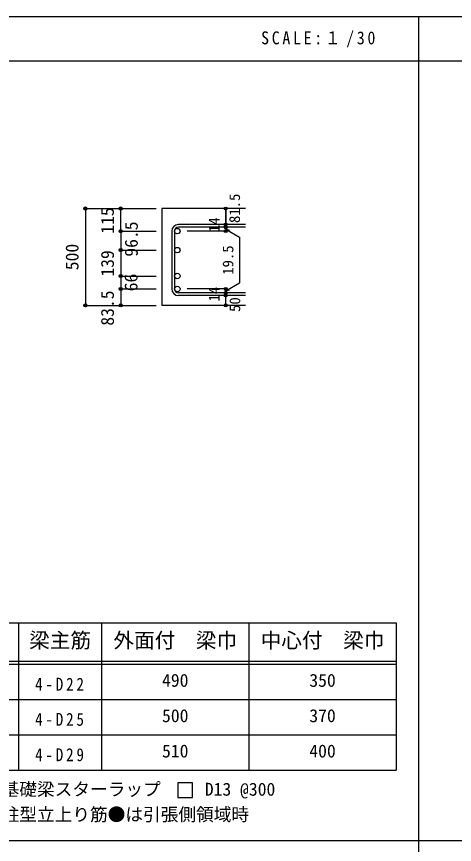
# Model space of a CAD drawing. Units: millimetres at full size, sheet at 1:30, with parts at other scales. Extents: x -5973 to 5954, y -4195 to 4201.
# Drawn here: x -3171 to -942, y -15 to 4201 of the extents above; entities that cross this region are included whole.
import ezdxf
from ezdxf.enums import TextEntityAlignment as Align

# ---------------------------------------------------------------- set-up
doc = ezdxf.new("R2010")
doc.units = ezdxf.units.MM
doc.header["$LTSCALE"] = 30
doc.header["$PDMODE"] = 32
doc.header["$PDSIZE"] = 15
for name, color, linetype in [('0-1_躯体線', 2, 'Continuous'), ('0-5_基礎梁筋', 7, 'Continuous'), ('0-6_スタラップ筋', 7, 'Continuous'), ('0-D_寸法', 4, 'Continuous'), ('6-7_文字', 7, 'Continuous'), ('6-E_枠', 7, 'Continuous'), ('F-0_枠', 6, 'Continuous')]:
    doc.layers.add(name, color=color, linetype=linetype)
doc.styles.add('ＭＳ ゴシック', font='')
doc.styles.get('ＭＳ ゴシック').set_extended_font_data('MS Gothic')

msp = doc.modelspace()

# ---------------------------------------------------------------- linework, layer by layer
at = {"layer": '0-1_躯体線'}
for p, q in [((-2005.8, 3223.3), (-2430.8, 3223.3)), ((-2430.8, 3223.3), (-2430.8, 2730.3)), ((-2005.8, 2730.3), (-2430.8, 2730.3))]:
    msp.add_line(p, q, dxfattribs=at)
at = {"layer": '0-5_基礎梁筋', "color": 3}
for centre in [(-2352.8, 3108.37), (-2352.8, 3011.8), (-2352.8, 2879.8), (-2352.8, 2813.8)]:
    msp.add_circle(centre, 14, dxfattribs=at)
at = {"layer": '0-5_基礎梁筋'}
for p in [(-2820.8, 3223.3), (-2820.8, 2730.3)]:
    msp.add_point(p, dxfattribs=at)
at = {"layer": '0-6_スタラップ筋'}
for p, q in [((-2005.8, 3141.87), (-2347.3, 3141.87)), ((-2005.8, 3127.87), (-2347.3, 3127.87)), ((-2380.8, 3108.37), (-2380.8, 2813.8)), ((-2366.8, 3108.37), (-2366.8, 2813.8)), ((-2005.8, 2794.3), (-2347.3, 2794.3)), ((-2005.8, 2780.3), (-2347.3, 2780.3))]:
    msp.add_line(p, q, dxfattribs=at)
for centre, radius, start, end in [((-2347.3, 3108.37), 33.5, 90, 180), ((-2347.3, 3108.37), 19.5, 90, 180), ((-2347.3, 2813.8), 33.5, 180, 270), ((-2347.3, 2813.8), 19.5, 180, 270)]:
    msp.add_arc(centre, radius, start, end, dxfattribs=at)
at = {"layer": '0-D_寸法'}
for p, q in [((-2820.8, 3223.3), (-2640.8, 3223.3)), ((-2820.8, 3223.3), (-2640.8, 3223.3)), ((-2820.8, 3223.3), (-2820.8, 2730.3)), ((-2640.8, 3223.3), (-2460.8, 3223.3)), ((-2640.8, 3223.3), (-2460.8, 3223.3)), ((-2640.8, 3108.37), (-2640.8, 3223.3)), ((-2105.8, 3127.87), (-2105.8, 3141.87)), ((-2105.8, 3127.87), (-2105.8, 3108.37)), ((-2640.8, 3108.37), (-2460.8, 3108.37)), ((-2640.8, 3108.37), (-2640.8, 3011.8)), ((-2105.8, 3108.37), (-2301.89, 3108.37)), ((-2105.8, 3118.12), (-2086.48, 3112.94)), ((-2105.8, 3118.12), (-2035.74, 3077.67)), ((-2035.74, 3077.67), (-2035.74, 2844.5)), ((-2640.8, 3011.8), (-2460.8, 3011.8)), ((-2640.8, 3011.8), (-2460.8, 3011.8)), ((-2640.8, 3011.8), (-2640.8, 2879.8)), ((-2640.8, 2879.8), (-2460.8, 2879.8)), ((-2640.8, 2879.8), (-2460.8, 2879.8)), ((-2105.8, 2804.05), (-2035.74, 2844.5)), ((-2640.8, 2813.8), (-2460.8, 2813.8)), ((-2105.8, 2813.8), (-2301.89, 2813.8)), ((-2105.8, 2794.3), (-2105.8, 2813.8)), ((-2105.8, 2804.05), (-2086.48, 2809.23)), ((-2105.8, 2780.3), (-2105.8, 2794.3)), ((-2105.8, 2730.3), (-2105.8, 2780.3)), ((-2820.8, 2730.3), (-2640.8, 2730.3)), ((-2640.8, 2730.3), (-2460.8, 2730.3))]:
    msp.add_line(p, q, dxfattribs=at)
for points in [[(-2105.8, 3223.3), (-2105.8, 3141.87), (-2105.8, 3223.3)], [(-2640.8, 2879.8), (-2640.8, 2813.8), (-2640.8, 2730.3)]]:
    msp.add_lwpolyline(points, dxfattribs=at)
for centre, radius in [((-2820.8, 3223.3), 8), ((-2820.8, 3223.3), 7.2), ((-2820.8, 3223.3), 6.4), ((-2820.8, 3223.3), 5.6), ((-2820.8, 3223.3), 4.8), ((-2820.8, 3223.3), 4), ((-2820.8, 3223.3), 3.2), ((-2820.8, 3223.3), 2.4), ((-2820.8, 3223.3), 1.6), ((-2820.8, 3223.3), 0.8), ((-2640.8, 3223.3), 8), ((-2640.8, 3223.3), 7.2), ((-2640.8, 3223.3), 6.4), ((-2640.8, 3223.3), 5.6), ((-2640.8, 3223.3), 4.8), ((-2640.8, 3223.3), 4), ((-2640.8, 3223.3), 3.2), ((-2640.8, 3223.3), 2.4), ((-2640.8, 3223.3), 1.6), ((-2640.8, 3223.3), 0.8), ((-2105.8, 3223.3), 4), ((-2105.8, 3223.3), 3.6), ((-2105.8, 3223.3), 3.2), ((-2105.8, 3223.3), 2.8), ((-2105.8, 3223.3), 2.4), ((-2105.8, 3223.3), 2), ((-2105.8, 3223.3), 1.6), ((-2105.8, 3223.3), 1.2), ((-2105.8, 3223.3), 0.8), ((-2105.8, 3223.3), 0.4), ((-2105.8, 3141.87), 4), ((-2105.8, 3127.87), 4), ((-2105.8, 3141.87), 3.6), ((-2105.8, 3127.87), 3.6), ((-2105.8, 3141.87), 3.2), ((-2105.8, 3127.87), 3.2), ((-2105.8, 3141.87), 2.8), ((-2105.8, 3127.87), 2.8), ((-2105.8, 3141.87), 2.4), ((-2105.8, 3127.87), 2.4), ((-2105.8, 3141.87), 2), ((-2105.8, 3127.87), 2), ((-2105.8, 3141.87), 1.6), ((-2105.8, 3127.87), 1.6), ((-2105.8, 3141.87), 1.2), ((-2105.8, 3127.87), 1.2), ((-2105.8, 3141.87), 0.8), ((-2105.8, 3127.87), 0.8), ((-2105.8, 3141.87), 0.4), ((-2105.8, 3127.87), 0.4), ((-2640.8, 3108.37), 8), ((-2640.8, 3108.37), 7.2), ((-2640.8, 3108.37), 6.4), ((-2640.8, 3108.37), 5.6), ((-2640.8, 3108.37), 4.8), ((-2640.8, 3108.37), 4), ((-2640.8, 3108.37), 3.2), ((-2640.8, 3108.37), 2.4), ((-2640.8, 3108.37), 1.6), ((-2640.8, 3108.37), 0.8), ((-2105.8, 3108.37), 4), ((-2105.8, 3108.37), 3.6), ((-2105.8, 3108.37), 3.2), ((-2105.8, 3108.37), 2.8), ((-2105.8, 3108.37), 2.4), ((-2105.8, 3108.37), 2), ((-2105.8, 3108.37), 1.6), ((-2105.8, 3108.37), 1.2), ((-2105.8, 3108.37), 0.8), ((-2105.8, 3108.37), 0.4), ((-2640.8, 3011.8), 8), ((-2640.8, 3011.8), 7.2), ((-2640.8, 3011.8), 6.4), ((-2640.8, 3011.8), 5.6), ((-2640.8, 3011.8), 4.8), ((-2640.8, 3011.8), 4), ((-2640.8, 3011.8), 3.2), ((-2640.8, 3011.8), 2.4), ((-2640.8, 3011.8), 1.6), ((-2640.8, 3011.8), 0.8), ((-2640.8, 2879.8), 8), ((-2640.8, 2879.8), 7.2), ((-2640.8, 2879.8), 6.4), ((-2640.8, 2879.8), 5.6), ((-2640.8, 2879.8), 4.8), ((-2640.8, 2879.8), 4), ((-2640.8, 2879.8), 3.2), ((-2640.8, 2879.8), 2.4), ((-2640.8, 2879.8), 1.6), ((-2640.8, 2879.8), 0.8), ((-2640.8, 2813.8), 8), ((-2640.8, 2813.8), 7.2), ((-2640.8, 2813.8), 6.4), ((-2640.8, 2813.8), 5.6), ((-2640.8, 2813.8), 4.8), ((-2640.8, 2813.8), 4), ((-2640.8, 2813.8), 3.2), ((-2640.8, 2813.8), 2.4), ((-2640.8, 2813.8), 1.6), ((-2640.8, 2813.8), 0.8), ((-2105.8, 2813.8), 4), ((-2105.8, 2794.3), 4), ((-2105.8, 2780.3), 4), ((-2105.8, 2813.8), 3.6), ((-2105.8, 2794.3), 3.6), ((-2105.8, 2780.3), 3.6), ((-2105.8, 2813.8), 3.2), ((-2105.8, 2794.3), 3.2), ((-2105.8, 2780.3), 3.2), ((-2105.8, 2813.8), 2.8), ((-2105.8, 2794.3), 2.8), ((-2105.8, 2780.3), 2.8), ((-2105.8, 2813.8), 2.4), ((-2105.8, 2794.3), 2.4), ((-2105.8, 2813.8), 2), ((-2105.8, 2794.3), 2), ((-2105.8, 2813.8), 1.6), ((-2105.8, 2794.3), 1.6), ((-2105.8, 2813.8), 1.2), ((-2105.8, 2794.3), 1.2), ((-2105.8, 2813.8), 0.8), ((-2105.8, 2794.3), 0.8), ((-2105.8, 2813.8), 0.4), ((-2105.8, 2794.3), 0.4), ((-2105.8, 2780.3), 2.4), ((-2105.8, 2780.3), 2), ((-2105.8, 2780.3), 1.6), ((-2105.8, 2780.3), 1.2), ((-2105.8, 2780.3), 0.8), ((-2105.8, 2780.3), 0.4), ((-2820.8, 2730.3), 7.2), ((-2820.8, 2730.3), 6.4), ((-2820.8, 2730.3), 5.6), ((-2820.8, 2730.3), 4.8), ((-2820.8, 2730.3), 4), ((-2820.8, 2730.3), 3.2), ((-2820.8, 2730.3), 2.4), ((-2820.8, 2730.3), 1.6), ((-2820.8, 2730.3), 0.8), ((-2640.8, 2730.3), 7.2), ((-2640.8, 2730.3), 6.4), ((-2640.8, 2730.3), 5.6), ((-2640.8, 2730.3), 4.8), ((-2640.8, 2730.3), 4), ((-2640.8, 2730.3), 3.2), ((-2640.8, 2730.3), 2.4), ((-2640.8, 2730.3), 1.6), ((-2640.8, 2730.3), 0.8), ((-2105.8, 2730.3), 4), ((-2105.8, 2730.3), 3.6), ((-2105.8, 2730.3), 3.2), ((-2105.8, 2730.3), 2.8), ((-2105.8, 2730.3), 2.4), ((-2105.8, 2730.3), 2), ((-2105.8, 2730.3), 1.6), ((-2105.8, 2730.3), 1.2), ((-2105.8, 2730.3), 0.8), ((-2105.8, 2730.3), 0.4)]:
    msp.add_circle(centre, radius, dxfattribs=at)
at = {"layer": '0-D_寸法', "color": 7}
for p in [(-2820.8, 3223.3), (-2640.8, 3223.3), (-2105.8, 3223.3), (-2105.8, 3141.87), (-2105.8, 3127.87), (-2640.8, 3108.37), (-2640.8, 3108.37), (-2105.8, 3108.37), (-2640.8, 3011.8), (-2640.8, 3011.8), (-2640.8, 2879.8), (-2640.8, 2879.8), (-2640.8, 2813.8), (-2640.8, 2813.8), (-2640.8, 2813.8), (-2105.8, 2813.8), (-2105.8, 2813.8), (-2105.8, 2794.3), (-2105.8, 2780.3), (-2820.8, 2730.3), (-2640.8, 2730.3), (-2105.8, 2730.3)]:
    msp.add_point(p, dxfattribs=at)
at = {"layer": '6-7_文字'}
msp.add_lwpolyline([(-2350.42, 223.12), (-2275.42, 223.12), (-2275.42, 298.12), (-2350.42, 298.12)], close=True, dxfattribs=at)
at = {"layer": '6-E_枠', "color": 3}
for p, q in [((-3400.52, 1112.77), (-1238, 1112.77)), ((-1238, 1112.77), (-1238, 362.77)), ((-3400.52, 362.77), (-1238, 362.77))]:
    msp.add_line(p, q, dxfattribs=at)
at = {"layer": '6-E_枠'}
for p, q in [((-3160.52, 1112.77), (-3160.52, 362.77)), ((-2738, 1112.77), (-2738, 362.77)), ((-1988, 1112.77), (-1988, 362.77)), ((-3400.52, 917.77), (-1238, 917.77)), ((-3400.52, 902.77), (-1238, 902.77)), ((-3400.52, 722.77), (-1238, 722.77)), ((-3400.52, 542.77), (-1238, 542.77))]:
    msp.add_line(p, q, dxfattribs=at)
at = {"layer": 'F-0_枠'}
msp.add_line((-5972.88, 4201.15), (5954.1, 4201.15), dxfattribs=at)
at = {"layer": 'F-0_枠', "color": 2}
for p, q in [((-1124.64, 4201.15), (-1124.64, -4195.24)), ((-5972.88, 3976.15), (3723.6, 3976.15)), ((3723.6, 2.95), (-5972.88, 2.95))]:
    msp.add_line(p, q, dxfattribs=at)

# ---------------------------------------------------------------- texts
at = {"layer": '0-D_寸法', "style": 'ＭＳ ゴシック'}
for s, height, p in [('81.5', 54.99, (-2016.9, 3149.71)), ('115', 65.98, (-2655.8, 3094.95)), ('14', 54.99, (-2121.03, 3103.2)), ('96.5', 65.98, (-2534.16, 2978.22)), ('500', 65.98, (-2835.8, 2909.3)), ('139', 65.98, (-2655.8, 2876.55)), ('19.5', 54.99, (-2050.74, 2886.08)), ('66', 65.98, (-2535.8, 2801.8)), ('83.5', 65.98, (-2655.8, 2626.8)), ('14', 54.99, (-2121.06, 2749.62)), ('50', 54.99, (-2015.8, 2696.8))]:
    msp.add_text(s, height=height, rotation=90, dxfattribs=at).set_placement(p, align=Align.BOTTOM_LEFT)
at = {"layer": '6-7_文字', "color": 2, "style": 'ＭＳ ゴシック'}
for s, p in [('梁主筋', (-3106.76, 962.77)), ('外面付\u3000梁巾', (-2678, 962.77)), ('中心付\u3000梁巾', (-1928, 962.77))]:
    msp.add_text(s, height=76.98, dxfattribs=at).set_placement(p, align=Align.BOTTOM_LEFT)
at = {"layer": '6-7_文字', "style": 'ＭＳ ゴシック'}
for s, p in [('490', (-2430.5, 767.77)), ('350', (-1680.5, 767.77)), ('500', (-2430.5, 587.77)), ('370', (-1680.5, 587.77)), ('510', (-2430.5, 407.77)), ('400', (-1680.5, 407.77)), ('※ 基礎梁スターラップ     D13 @300', (-3381.96, 213.19)), ('※ 柱型立上り筋●は引張側領域時', (-3381.96, 84.68))]:
    msp.add_text(s, height=65.98, dxfattribs=at).set_placement(p, align=Align.BOTTOM_LEFT)
at = {"layer": '6-7_文字', "color": 2, "insert": (-1925.98, 4043.65), "char_height": 65.98, "attachment_point": 7, "style": 'ＭＳ ゴシック'}
msp.add_mtext('\\T1.34;\\W0.9;SCALE:１/30', dxfattribs=at)
at = {"layer": '6-7_文字', "char_height": 65.98, "attachment_point": 7, "style": 'ＭＳ ゴシック'}
for s, insert in [('\\T1.38;\\W0.85;4-D22', (-3076.76, 767.77)), ('\\T1.38;\\W0.85;4-D25', (-3076.76, 587.77)), ('\\T1.38;\\W0.85;4-D29', (-3076.76, 407.77))]:
    msp.add_mtext(s, dxfattribs=dict(at, insert=insert))

doc.saveas('drawing.dxf')
